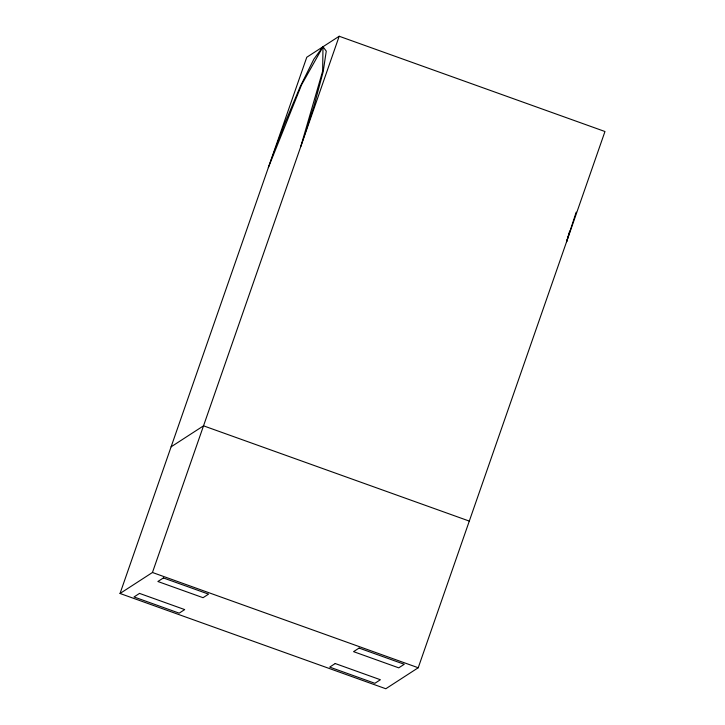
<?xml version="1.0" encoding="UTF-8"?>
<svg xmlns="http://www.w3.org/2000/svg" width="725" height="725" viewBox="0 0 725 725"><rect width="100%" height="100%" fill="white"/><g stroke="black" fill="none" stroke-linecap="round" stroke-linejoin="round"><path stroke-width="1.09" d="M569.651 231.112L566.524 241.896L576.194 212.144M120.033 593.485L306.775 57.248L339.191 36.25L604.967 131.515L418.225 667.752L385.809 688.75L120.033 593.485L152.449 572.487L339.191 36.25M171.109 446.827L203.526 425.829L469.302 521.094M152.449 572.487L418.225 667.752M322.987 46.744L322.652 71.123L300.748 146.631L314.224 105.188L323.187 71.657L326.259 51.131L322.987 46.744L313.853 59.169L300.268 86.502L284.282 124.591L268.332 167.629L301.591 84.762L322.987 46.744M139.526 593.403L134.016 596.965L179.184 613.16L184.694 609.589L139.526 593.403M163.388 577.943L157.878 581.504L203.054 597.699L208.564 594.128L163.388 577.943M335.213 663.538L329.703 667.109L374.87 683.303L380.38 679.733L335.213 663.538M359.074 648.077L353.564 651.648L398.741 667.843L404.251 664.272L359.074 648.077"/></g></svg>
